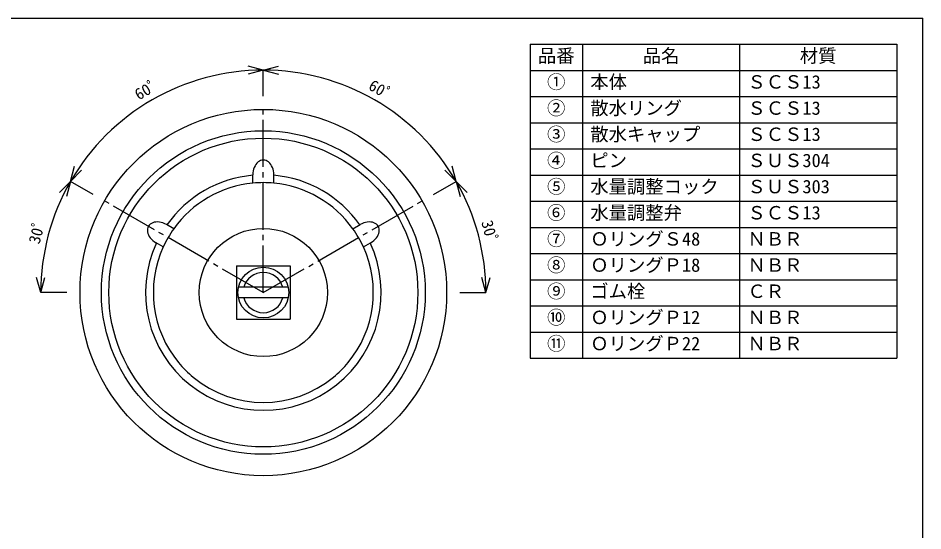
# Model space of a CAD drawing. Units: millimetres, scale not verified. Extents: x -140 to 140, y -97 to 99.
# Drawn here: x -32.7 to 140.1, y 1.1 to 99.1 of the extents above; entities that cross this region are included whole.
import ezdxf
from ezdxf.enums import TextEntityAlignment as Align

# ---------------------------------------------------------------- set-up
doc = ezdxf.new("R2010")
doc.units = ezdxf.units.MM
doc.linetypes.add('CHAIN2', pattern=[12, 9, -1, 1, -1])
for name, color, linetype in [('0-0_図面枠', 7, 'Continuous'), ('0-1_ノズル', 3, 'Continuous'), ('0-8', 7, 'Continuous')]:
    doc.layers.add(name, color=color, linetype=linetype)
doc.styles.add('ＭＳ ゴシック', font='')
doc.styles.get('ＭＳ ゴシック').set_extended_font_data('MS Gothic')

msp = doc.modelspace()

# ---------------------------------------------------------------- linework, layer by layer
at = {"layer": '0-0_図面枠', "color": 5}
msp.add_line((-139.949, 99.1), (140.051, 99.1), dxfattribs=at)
msp.add_lwpolyline([(-139.949, 99.1), (-139.949, -96.9), (140.051, -96.9), (140.051, 99.1)], dxfattribs=at)
at = {"layer": '0-1_ノズル', "color": 4}
for p, q in [((14.126, 89.151), (11.228, 89.928)), ((14.126, 89.151), (17.023, 89.928)), ((14.126, 89.151), (11.228, 88.375)), ((14.126, 89.151), (17.023, 88.375)), ((14.126, 84.151), (14.126, 89.151)), ((14.126, 84.151), (14.126, 89.151)), ((-22.681, 67.901), (-21.904, 70.799)), ((-22.681, 67.901), (-20.559, 70.023)), ((50.932, 67.901), (48.81, 70.023)), ((50.932, 67.901), (50.155, 70.799)), ((-22.681, 67.901), (-24.802, 65.78)), ((-22.681, 67.901), (-23.457, 65.003)), ((-18.35, 65.401), (-22.681, 67.901)), ((-18.35, 65.401), (-22.681, 67.901)), ((46.601, 65.401), (50.932, 67.901)), ((46.601, 65.401), (50.932, 67.901)), ((50.932, 67.901), (53.053, 65.78)), ((50.932, 67.901), (51.708, 65.003)), ((-28.374, 46.651), (-29.151, 49.549)), ((-28.374, 46.651), (-27.598, 49.549)), ((56.626, 46.651), (55.849, 49.549)), ((56.626, 46.651), (57.402, 49.549)), ((-23.374, 46.651), (-28.374, 46.651)), ((18.871, 47.651), (9.38, 47.651)), ((51.626, 46.651), (56.626, 46.651)), ((18.871, 45.651), (9.38, 45.651))]:
    msp.add_line(p, q, dxfattribs=at)
at = {"layer": '0-1_ノズル', "color": 7, "linetype": 'CHAIN2'}
for q in [(14.126, 81.651), (-16.185, 64.151), (44.436, 64.151)]:
    msp.add_line((14.126, 46.651), q, dxfattribs=at)
at = {"layer": '0-1_ノズル', "color": 7}
for p, q in [((12.126, 67.556), (12.126, 69.151)), ((16.126, 67.556), (16.126, 69.151)), ((-2.978, 58.836), (-4.36, 59.633)), ((31.229, 58.836), (32.611, 59.633)), ((-4.978, 55.371), (-6.36, 56.169)), ((33.229, 55.371), (34.611, 56.169))]:
    msp.add_line(p, q, dxfattribs=at)
at = {"layer": '0-1_ノズル'}
for p, q in [((9.026, 51.751), (9.026, 41.551)), ((9.026, 41.551), (19.226, 41.551))]:
    msp.add_line(p, q, dxfattribs=at)
msp.add_lwpolyline([(9.026, 51.751), (19.226, 51.751), (19.226, 41.551)], dxfattribs=at)
for radius in [35, 30.915, 29.5, 12.25]:
    msp.add_circle((14.126, 46.651), radius, dxfattribs=at)
at = {"layer": '0-1_ノズル', "color": 4}
msp.add_circle((14.126, 46.651), 4.85, dxfattribs=at)
for radius, start, end in [(42.5, 90, 150), (42.5, 30, 90), (42.5, 150, 180), (42.5, 360, 30), (3.85, 15.05465, 164.94535), (3.85, 195.05465, 344.94535)]:
    msp.add_arc((14.126, 46.651), radius, start, end, dxfattribs=at)
at = {"layer": '0-1_ノズル'}
for radius, start, end in [(22.5, 95.07961, 144.92039), (21, 95.46502, 144.53498), (21, 84.53498, 95.46502), (22.5, 35.09969, 84.90031), (21, 35.46502, 84.53498), (21, 144.53498, 155.46502), (21, 24.53498, 35.46502), (22.5, 155.09969, 24.92039), (21, 155.46502, 219.53498), (21, 320.46502, 24.53498), (21, 219.53498, 230.46502), (21, 309.53498, 320.46502), (21, 230.46502, 309.53498)]:
    msp.add_arc((14.126, 46.651), radius, start, end, dxfattribs=at)
at = {"layer": '0-1_ノズル', "color": 7}
for centre, major_axis in [((14.126, 69.151), (0, -2.828)), ((-5.36, 57.901), (2.449, -1.414)), ((33.611, 57.901), (-2.449, -1.414))]:
    msp.add_ellipse(centre, major_axis=major_axis, ratio=0.707214, start_param=1.5707963, end_param=4.712389, dxfattribs=at)
at = {"layer": '0-8', "color": 5}
for p, q in [((65.051, 94.1), (65.051, 34.1)), ((65.051, 94.1), (135.051, 94.1)), ((75.051, 94.1), (75.051, 34.1)), ((105.051, 94.1), (105.051, 34.1)), ((135.051, 94.1), (135.051, 34.1)), ((65.051, 89.1), (135.051, 89.1)), ((65.051, 84.1), (135.051, 84.1)), ((65.051, 79.1), (135.051, 79.1)), ((65.051, 74.1), (135.051, 74.1)), ((65.051, 69.1), (135.051, 69.1)), ((65.051, 64.1), (135.051, 64.1)), ((65.051, 59.1), (135.051, 59.1)), ((65.051, 54.1), (135.051, 54.1)), ((65.051, 49.1), (135.051, 49.1)), ((65.051, 44.1), (135.051, 44.1)), ((65.051, 39.1), (135.051, 39.1)), ((65.051, 34.1), (135.051, 34.1))]:
    msp.add_line(p, q, dxfattribs=at)

# ---------------------------------------------------------------- texts
at = {"layer": '0-1_ノズル', "color": 7, "style": 'ＭＳ ゴシック'}
for s, rotation, p in [('60ﾟ', 30, (-9.323, 82.765)), ('60ﾟ', 330, (33.677, 85.015)), ('30ﾟ', 75, (-27.992, 55.607)), ('30ﾟ', 285, (55.078, 59.954))]:
    msp.add_text(s, height=2.199, rotation=rotation, dxfattribs=at).set_placement(p, align=Align.BOTTOM_LEFT)
at = {"layer": '0-8', "style": 'ＭＳ ゴシック'}
for s, p in [('品番', (66.551, 89.85)), ('品名', (86.551, 89.85)), ('材質', (116.551, 89.85)), ('①', (68.301, 84.85)), ('本体', (76.551, 84.85)), ('ＳＣＳ13', (106.551, 84.85)), ('②', (68.301, 79.85)), ('散水リング', (76.551, 79.85)), ('ＳＣＳ13', (106.551, 79.85)), ('③', (68.301, 74.85)), ('散水キャップ', (76.551, 74.85)), ('ＳＣＳ13', (106.551, 74.85)), ('④', (68.301, 69.85)), ('ピン', (76.551, 69.85)), ('ＳＵＳ304', (106.551, 69.85)), ('⑤', (68.301, 64.85)), ('水量調整コック', (76.551, 64.85)), ('ＳＵＳ303', (106.551, 64.85)), ('⑥', (68.301, 59.85)), ('水量調整弁', (76.551, 59.85)), ('ＳＣＳ13', (106.551, 59.85)), ('⑦', (68.301, 54.85)), ('ＯリングＳ48', (76.551, 54.85)), ('ＮＢＲ', (106.551, 54.85)), ('⑧', (68.301, 49.85)), ('ＯリングＰ18', (76.551, 49.85)), ('ＮＢＲ', (106.551, 49.85)), ('⑨', (68.301, 44.85)), ('ゴム栓', (76.551, 44.85)), ('ＣＲ', (106.551, 44.85)), ('⑩', (68.301, 39.85)), ('ＯリングＰ12', (76.551, 39.85)), ('ＮＢＲ', (106.551, 39.85)), ('⑪', (68.301, 34.85)), ('ＯリングＰ22', (76.551, 34.85)), ('ＮＢＲ', (106.551, 34.85))]:
    msp.add_text(s, height=2.566, dxfattribs=at).set_placement(p, align=Align.BOTTOM_LEFT)

doc.saveas('drawing.dxf')
